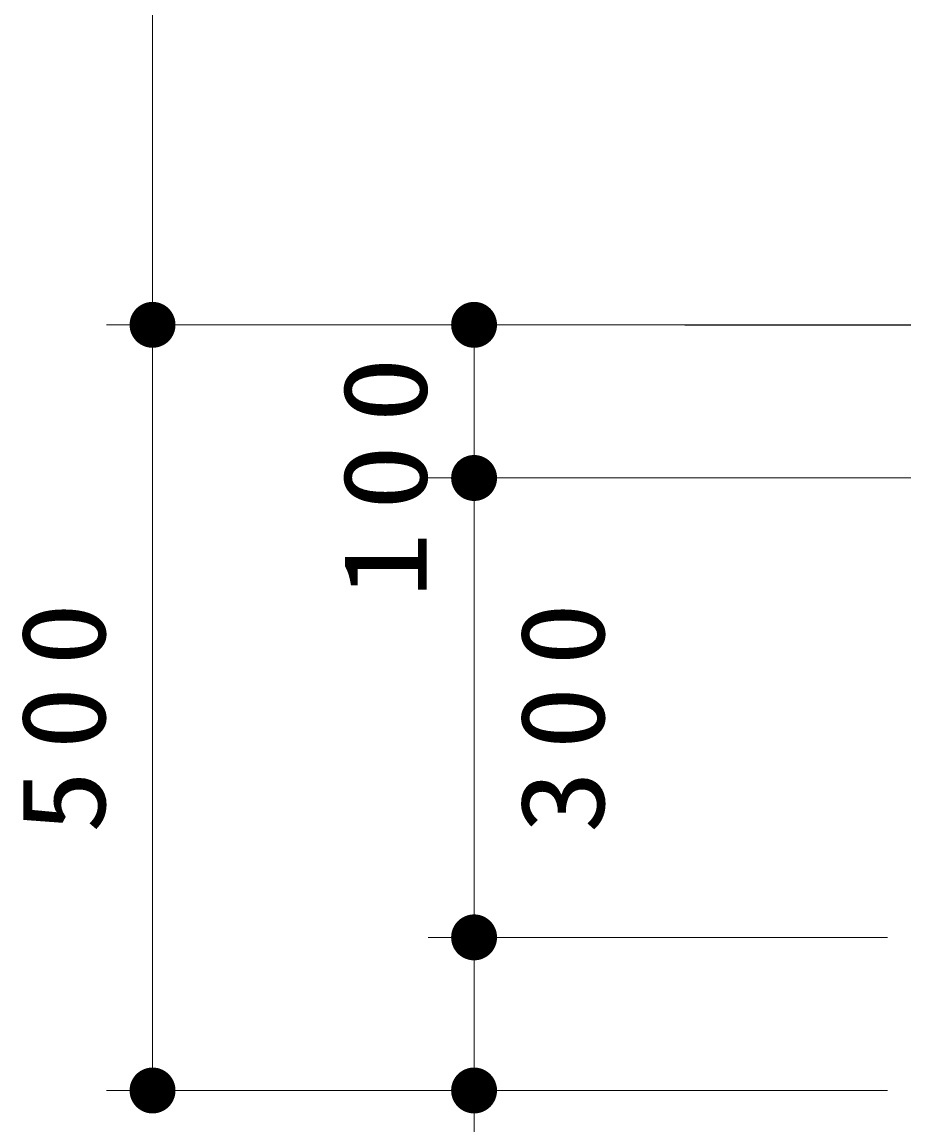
# Model space of a CAD drawing. Units: millimetres on the paper, scale 1:30. Extents: x -610 to 0, y 0 to 257.
# Drawn here: x -149.43 to -130.24, y 77.18 to 101.19 of the extents above; entities that cross this region are included whole.
import ezdxf

# ---------------------------------------------------------------- set-up
doc = ezdxf.new("R2010")
doc.units = ezdxf.units.MM
doc.layers.add('1_30', color=7, linetype='Continuous', lineweight=13)
doc.styles.add('ＭＳ ゴシック', font='')
doc.styles.get('ＭＳ ゴシック').set_extended_font_data('MS Gothic')

# ---------------------------------------------------------------- blocks, each defined once
blk = doc.blocks.new('filled_dot')
at = {"color": 0, "linetype": 'Continuous', "lineweight": -2, "const_width": 1.25}
blk.add_lwpolyline([(-0.625, 0, 1), (0.625, 0, 1)], format="xyb", close=True, dxfattribs=at)

msp = doc.modelspace()

# ---------------------------------------------------------------- linework, layer by layer
at = {"layer": '1_30'}
for p, q in [((-146.593, 94.601), (-146.593, 125.434)), ((-132.342, 94.601), (-147.593, 94.601)), ((-137.259, 94.601), (-147.593, 94.601)), ((-146.593, 77.934), (-146.593, 94.601)), ((-132.342, 94.601), (-140.593, 94.601)), ((-139.593, 91.267), (-139.593, 94.601)), ((-128.926, 91.267), (-140.593, 91.267)), ((-139.593, 81.267), (-139.593, 91.267)), ((-130.593, 81.267), (-140.593, 81.267)), ((-139.593, 71.414), (-139.593, 81.267)), ((-133.926, 77.934), (-147.593, 77.934)), ((-130.593, 77.934), (-140.593, 77.934))]:
    msp.add_line(p, q, dxfattribs=at)
at = {"layer": '1_30', "color": 3, "lineweight": 25}
msp.add_line((-135.002, 94.601), (-124.176, 94.601), dxfattribs=at)

# ---------------------------------------------------------------- block references
at = {"layer": '1_30', "xscale": 0.4, "yscale": 0.4}
for p, rotation in [((-146.593, 94.601), 270), ((-146.593, 94.601), 90), ((-139.593, 94.601), 270), ((-139.593, 91.267), 270), ((-139.593, 91.267), 90), ((-139.593, 81.267), 90), ((-139.593, 81.267), 270), ((-146.593, 77.934), 90), ((-139.593, 77.934), 90)]:
    msp.add_blockref('filled_dot', p, dxfattribs=dict(at, rotation=rotation))

# ---------------------------------------------------------------- texts
at = {"layer": '1_30', "char_height": 1.833, "rotation": 90, "style": 'ＭＳ ゴシック'}
for s, insert, attachment_point in [('\\T1.33;\\W1.15;100', (-140.593, 91.514), 8), ('\\T1.33;\\W1.1;500', (-147.593, 86.267), 8), ('\\T1.33;\\W1.1;300', (-138.593, 86.267), 2)]:
    msp.add_mtext(s, dxfattribs=dict(at, insert=insert, attachment_point=attachment_point))

doc.saveas('drawing.dxf')
